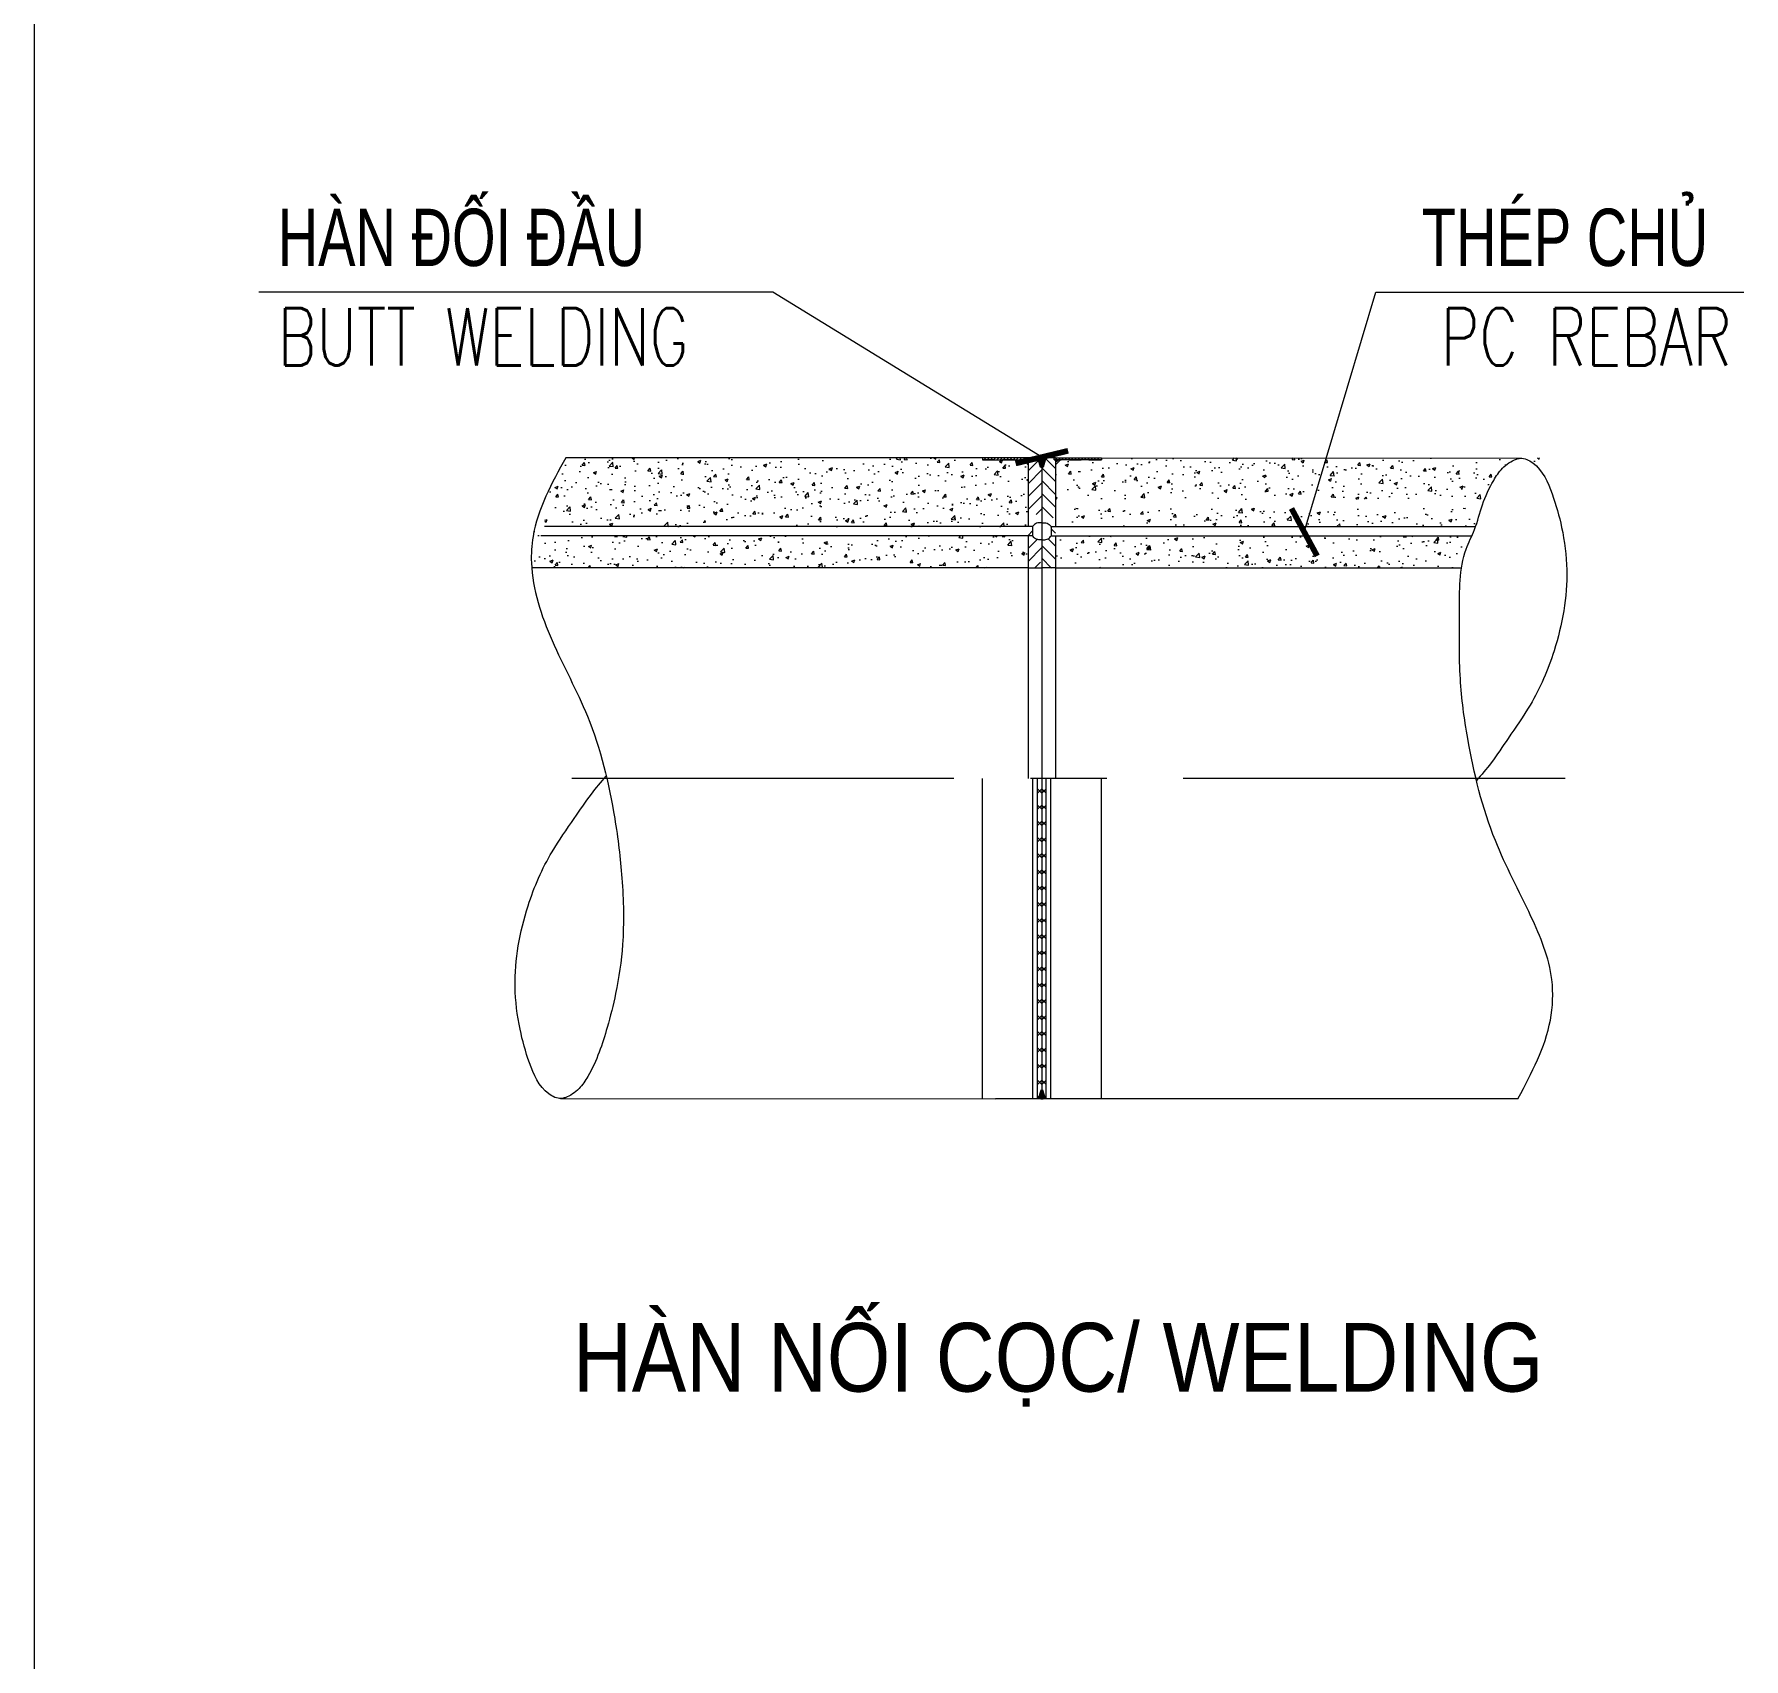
# Model space of a CAD drawing. Header units: millimetres. Extents: x -2123450 to -961021, y -260876 to 649159.
# Drawn here: x -1637036 to -1625847, y 21407 to 32043 of the extents above; entities that cross this region are included whole.
import ezdxf
from ezdxf.enums import TextEntityAlignment as Align

# ---------------------------------------------------------------- set-up
doc = ezdxf.new("R2010")
doc.units = ezdxf.units.MM
doc.header["$LTSCALE"] = 1000
doc.header["$MEASUREMENT"] = 0
doc.linetypes.add('CENTER2', pattern=[1.125, 0.75, -0.125, 0.125, -0.125])
doc.linetypes.add('CENTERX2', pattern=[4, 2.5, -0.5, 0.5, -0.5])
doc.layers.get('0').update_dxf_attribs({"linetype": 'CONTINUOUS'})
for name, color, linetype, lineweight in [('1.NET BAO-F', 3, 'CONTINUOUS', 20), ('4.DIM-F', 1, 'CONTINUOUS', 15), ('9.NET MANH-F', 9, 'CONTINUOUS', 15), ('NDC_S_AXIS', 5, 'CENTER2', 15), ('NDC_S_BREAK-LINE', 1, 'CONTINUOUS', 15), ('NDC_S_CONTINUOUS', 3, 'CONTINUOUS', 20), ('NDC_S_ENG TEXT', 2, 'CONTINUOUS', 9), ('NDC_S_HATCH MATERIAL', 8, 'CONTINUOUS', 13), ('NDC_S_VN TEXT', 7, 'CONTINUOUS', 9)]:
    doc.layers.add(name, color=color, linetype=linetype, lineweight=lineweight)
doc.styles.add('Arial', font='arial.ttf')
doc.styles.add('NDC_ARIAL', font='arial.ttf', dxfattribs={"width": 0.8})
doc.styles.add('NDC_ROMANS', font='romans.shx', dxfattribs={"width": 0.8, "bigfont": 'vns.shx'})
doc.styles.add('Vnsimli', font='vnsimli.shx', dxfattribs={"width": 0.65})
doc.dimstyles.new('D1-1(SC25)', dxfattribs={"dimscale": 25, "dimtxt": 2, "dimasz": 1.5, "dimexe": 1.5, "dimexo": 0, "dimgap": 0.5, "dimtad": 1, "dimdec": 0, "dimzin": 0, "dimdsep": 46, "dimtxsty": 'Vnsimli', "dimblk": 'ARCHTICK', "dimcen": 1, "dimdle": 1.5, "dimclrd": 256, "dimclre": 256, "dimclrt": 2, "dimadec": 0, "dimazin": 0, "dimtfac": 1, "dimtdec": 0, "dimtix": 1, "dimtmove": 2, "dimatfit": 2, "dimldrblk": 'ARCHTICK', "dimfxl": 1, "dimtolj": 1, "dimtzin": 0, "dimlwd": -1, "dimlwe": -1, "dimarcsym": 0})
pattern_1 = [(50, (-1897923.27, -52533.5), (214.93242, -18.80415), [22.47432, -247.21747]), (355, (-1897923.27, -52533.5), (-41.57788, 225.40004), [17.97945, -197.77397]), (100.4514, (-1897905.35, -52535.07), (173.3547, 206.59575), [19.10023, -210.10252]), (46.1842, (-1897923.27, -52473.57), (319.80682, -49.59902), [33.71147, -370.8262]), (96.6356, (-1897896.6, -52477.7), (280.07872, 291.90176), [28.65034, -315.15372]), (351.1842, (-1897923.27, -52473.57), (280.0785, 291.90198), [26.96918, -296.66096]), (21, (-1897893.3, -52488.56), (178.8677, -120.64778), [22.47432, -247.21747]), (326, (-1897893.3, -52488.56), (72.91127, 217.29667), [17.97945, -197.77397]), (71.4514, (-1897878.4, -52498.61), (251.77904, 96.6487), [19.10023, -210.10252]), (37.5, (-1897923.266, -52533.505), (3.643792, 99.754151), [0, -195.37671, 0, -200.77055, 0, -198.523116]), (7.5, (-1897923.27, -52533.5), (78.83077, 118.18844), [0, -114.46918, 0, -190.88185, 0, -75.663527]), (327.5, (-1897990.09, -52533.505), (159.963915, -6.758737), [0, -74.914384, 0, -233.732877, 0, -310.14555]), (317.5, (-1898020.05, -52533.5), (174.75613, 29.99721), [0, -97.3887, 0, -155.2226, 0, -220.24829])]
pattern_2 = [(45, (-3222307.765, 621187.42), (-10.59449372, 10.59449372), [])]

# ---------------------------------------------------------------- blocks, each defined once
blk = doc.blocks.new('_ArchTick')
at = {"color": 0, "linetype": 'ByBlock', "lineweight": 0, "const_width": 0.15}
blk.add_lwpolyline([(-0.5, -0.5), (0.5, 0.5)], dxfattribs=at)

msp = doc.modelspace()

# ---------------------------------------------------------------- hatches: boundary and pattern name
at = {"layer": '9.NET MANH-F', "ltscale": 2}
h = msp.add_hatch(dxfattribs=at)
h.set_pattern_fill('ANSI31', color=256, scale=599.315068, angle=90, style=0)
h.set_pattern_definition([(135, (-2068441.794, 153173.53), (-52.972469, -52.972469), [])])
h.paths.add_polyline_path([(-1630468.57, 25073.62), (-1630440.88, 25073.62), (-1630440.88, 27171.22), (-1630468.57, 27171.22)])
h = msp.add_hatch(dxfattribs=at)
h.set_pattern_fill('ANSI31', color=256, scale=599.315068, angle=90, style=0)
h.set_pattern_definition([(45, (-1192467.655, 153173.53), (52.972469, -52.972469), [])])
h.paths.add_polyline_path([(-1630468.57, 25073.62), (-1630440.88, 25073.62), (-1630440.88, 27171.22), (-1630468.57, 27171.22)])
h = msp.add_hatch(dxfattribs=at)
h.set_pattern_fill('ANSI31', color=256, scale=599.315068, angle=90, style=0)
h.set_pattern_definition([(45, (-1192439.96, 153173.53), (52.972469, -52.972469), [])])
h.paths.add_polyline_path([(-1630440.88, 25073.62), (-1630413.18, 25073.62), (-1630413.18, 27171.22), (-1630440.88, 27171.22)])
h = msp.add_hatch(dxfattribs=at)
h.set_pattern_fill('ANSI31', color=256, scale=599.315068, angle=90, style=0)
h.set_pattern_definition([(135, (-2068414.1, 153173.53), (-52.972469, -52.972469), [])])
h.paths.add_polyline_path([(-1630440.88, 25073.62), (-1630413.18, 25073.62), (-1630413.18, 27171.22), (-1630440.88, 27171.22)])
at = {"layer": 'NDC_S_HATCH MATERIAL'}
h = msp.add_hatch(dxfattribs=at)
h.set_pattern_fill('AR-CONC', color=256, scale=29.965753, style=0)
h.set_pattern_definition(pattern_1)
h.paths.add_polyline_path([(-1633687.41, 29017.52), (-1633695.55, 28819.13), (-1630530.77, 28819.13), (-1630530.77, 29223.36), (-1630563.53, 29256.15), (-1630566.64, 29256.15), (-1630567.28, 29255.7), (-1630567.94, 29255.25), (-1630568.61, 29254.82), (-1630569.29, 29254.41), (-1630569.98, 29254), (-1630570.68, 29253.61), (-1630571.39, 29253.23), (-1630572.11, 29252.87), (-1630572.84, 29252.52), (-1630573.58, 29252.18), (-1630574.32, 29251.85), (-1630575.08, 29251.54), (-1630575.84, 29251.25), (-1630576.61, 29250.97), (-1630577.38, 29250.7), (-1630578.16, 29250.45), (-1630578.95, 29250.21), (-1630579.74, 29249.99), (-1630580.54, 29249.78), (-1630581.35, 29249.59), (-1630582.15, 29249.41), (-1630582.97, 29249.25), (-1630583.78, 29249.1), (-1630584.6, 29248.97), (-1630585.43, 29248.85), (-1630586.25, 29248.75), (-1630587.08, 29248.66), (-1630587.91, 29248.59), (-1630588.74, 29248.54), (-1630589.58, 29248.5), (-1630590.41, 29248.48), (-1630591.24, 29248.47), (-1630592.08, 29248.48), (-1630592.91, 29248.5), (-1630593.74, 29248.54), (-1630594.58, 29248.59), (-1630595.41, 29248.66), (-1630596.23, 29248.75), (-1630597.06, 29248.85), (-1630597.88, 29248.97), (-1630598.7, 29249.1), (-1630599.52, 29249.25), (-1630600.33, 29249.41), (-1630601.14, 29249.59), (-1630601.95, 29249.78), (-1630602.74, 29249.99), (-1630603.54, 29250.21), (-1630604.33, 29250.45), (-1630605.11, 29250.7), (-1630605.88, 29250.97), (-1630606.65, 29251.25), (-1630607.41, 29251.54), (-1630608.16, 29251.85), (-1630608.91, 29252.18), (-1630609.65, 29252.52), (-1630610.38, 29252.87), (-1630611.09, 29253.23), (-1630611.8, 29253.61), (-1630612.51, 29254), (-1630613.2, 29254.41), (-1630613.88, 29254.82), (-1630614.55, 29255.25), (-1630615.2, 29255.7), (-1630615.85, 29256.15), (-1630698.75, 29256.15), (-1630699.39, 29255.7), (-1630700.05, 29255.25), (-1630700.72, 29254.82), (-1630701.4, 29254.41), (-1630702.09, 29254), (-1630702.79, 29253.61), (-1630703.5, 29253.23), (-1630704.22, 29252.87), (-1630704.95, 29252.52), (-1630705.69, 29252.18), (-1630706.43, 29251.85), (-1630707.19, 29251.54), (-1630707.95, 29251.25), (-1630708.72, 29250.97), (-1630709.49, 29250.7), (-1630710.27, 29250.45), (-1630711.06, 29250.21), (-1630711.85, 29249.99), (-1630712.65, 29249.78), (-1630713.46, 29249.59), (-1630714.27, 29249.41), (-1630715.08, 29249.25), (-1630715.89, 29249.1), (-1630716.71, 29248.97), (-1630717.54, 29248.85), (-1630718.36, 29248.75), (-1630719.19, 29248.66), (-1630720.02, 29248.59), (-1630720.85, 29248.54), (-1630721.69, 29248.5), (-1630722.52, 29248.48), (-1630723.36, 29248.47), (-1630724.19, 29248.48), (-1630725.02, 29248.5), (-1630725.86, 29248.54), (-1630726.69, 29248.59), (-1630727.52, 29248.66), (-1630728.35, 29248.75), (-1630729.17, 29248.85), (-1630730, 29248.97), (-1630730.82, 29249.1), (-1630731.63, 29249.25), (-1630732.44, 29249.41), (-1630733.25, 29249.59), (-1630734.06, 29249.78), (-1630734.86, 29249.99), (-1630735.65, 29250.21), (-1630736.44, 29250.45), (-1630737.22, 29250.7), (-1630737.99, 29250.97), (-1630738.76, 29251.25), (-1630739.52, 29251.54), (-1630740.28, 29251.85), (-1630741.02, 29252.18), (-1630741.76, 29252.52), (-1630742.49, 29252.87), (-1630743.21, 29253.23), (-1630743.92, 29253.61), (-1630744.62, 29254), (-1630745.31, 29254.41), (-1630745.99, 29254.82), (-1630746.66, 29255.25), (-1630747.32, 29255.7), (-1630747.96, 29256.15), (-1630830.43, 29256.15), (-1630830.43, 29268.82), (-1633556.86, 29268.82), (-1633565.96, 29252.44), (-1633575.89, 29234.53), (-1633585.79, 29216.6), (-1633595.63, 29198.67), (-1633605.41, 29180.71), (-1633615.09, 29162.73), (-1633624.68, 29144.73), (-1633634.14, 29126.69), (-1633643.46, 29108.61), (-1633652.63, 29090.5), (-1633661.63, 29072.34), (-1633670.44, 29054.12), (-1633679.04, 29035.85), (-1633757.73, 28819.24)])
h = msp.add_hatch(dxfattribs=at)
h.set_pattern_fill('ANSI31', color=256, scale=119.863014, style=0)
h.set_pattern_definition(pattern_2)
h.paths.add_polyline_path([(-1630521.05, 29268.82), (-1630830.43, 29268.82), (-1630830.43, 29256.15), (-1630521.05, 29256.15)])
h = msp.add_hatch(dxfattribs=at)
h.set_pattern_fill('ANSI31', color=256, scale=479.452055, angle=90, style=0)
h.set_pattern_definition([(225, (-1897923.266, 12839.826), (-42.377975, 42.377975), [])])
h.paths.add_polyline_path([(-1630530.77, 29267.4), (-1630440.88, 29267.4), (-1630440.88, 28903.45), (-1630452.8, 28903.45), (-1630453.7, 28903.51), (-1630454.61, 28903.54), (-1630455.53, 28903.56), (-1630456.46, 28903.56), (-1630457.38, 28903.54), (-1630458.32, 28903.51), (-1630459.25, 28903.46), (-1630460.19, 28903.4), (-1630461.13, 28903.31), (-1630462.08, 28903.21), (-1630463.02, 28903.1), (-1630463.97, 28902.96), (-1630464.92, 28902.81), (-1630465.86, 28902.64), (-1630466.81, 28902.46), (-1630467.75, 28902.26), (-1630468.69, 28902.05), (-1630469.63, 28901.81), (-1630470.57, 28901.57), (-1630471.5, 28901.3), (-1630472.43, 28901.02), (-1630473.35, 28900.73), (-1630474.27, 28900.42), (-1630475.18, 28900.09), (-1630476.09, 28899.75), (-1630476.98, 28899.4), (-1630477.88, 28899.03), (-1630478.76, 28898.65), (-1630479.63, 28898.25), (-1630480.5, 28897.84), (-1630481.35, 28897.41), (-1630482.2, 28896.97), (-1630483.03, 28896.52), (-1630483.86, 28896.06), (-1630484.67, 28895.58), (-1630485.47, 28895.1), (-1630486.25, 28894.6), (-1630487.03, 28894.08), (-1630487.79, 28893.56), (-1630488.53, 28893.03), (-1630489.27, 28892.48), (-1630489.98, 28891.93), (-1630490.68, 28891.36), (-1630491.37, 28890.79), (-1630492.04, 28890.2), (-1630492.69, 28889.61), (-1630493.33, 28889.01), (-1630493.94, 28888.4), (-1630494.54, 28887.78), (-1630495.13, 28887.16), (-1630495.69, 28886.53), (-1630496.23, 28885.89), (-1630496.76, 28885.24), (-1630497.27, 28884.59), (-1630497.75, 28883.93), (-1630498.22, 28883.27), (-1630498.66, 28882.61), (-1630499.09, 28881.94), (-1630499.49, 28881.26), (-1630499.88, 28880.58), (-1630500.24, 28879.9), (-1630500.58, 28879.22), (-1630500.9, 28878.53), (-1630501.2, 28877.84), (-1630530.77, 28877.84)])
h.paths.add_polyline_path([(-1630501.2, 28759.2), (-1630501.2, 28817.91), (-1630530.77, 28817.91), (-1630530.77, 28560.89), (-1630521.05, 28560.89), (-1630521.05, 28548.22), (-1630467.83, 28548.22), (-1630440.88, 28608.75), (-1630440.88, 28733.59), (-1630452.8, 28733.59), (-1630453.56, 28733.54), (-1630454.33, 28733.51), (-1630455.1, 28733.49), (-1630455.87, 28733.48), (-1630456.65, 28733.48), (-1630457.43, 28733.5), (-1630458.22, 28733.53), (-1630459.01, 28733.57), (-1630459.8, 28733.62), (-1630460.59, 28733.68), (-1630461.38, 28733.75), (-1630462.18, 28733.84), (-1630462.97, 28733.94), (-1630463.77, 28734.05), (-1630464.57, 28734.17), (-1630465.36, 28734.31), (-1630466.16, 28734.45), (-1630466.96, 28734.61), (-1630467.75, 28734.78), (-1630468.54, 28734.96), (-1630469.33, 28735.15), (-1630470.12, 28735.36), (-1630470.91, 28735.57), (-1630471.7, 28735.8), (-1630472.48, 28736.03), (-1630473.25, 28736.28), (-1630474.03, 28736.54), (-1630474.8, 28736.81), (-1630475.56, 28737.09), (-1630476.32, 28737.38), (-1630477.08, 28737.68), (-1630477.83, 28737.99), (-1630478.57, 28738.31), (-1630479.31, 28738.65), (-1630480.04, 28738.99), (-1630480.77, 28739.34), (-1630481.49, 28739.7), (-1630482.2, 28740.07), (-1630482.9, 28740.45), (-1630483.6, 28740.83), (-1630484.29, 28741.23), (-1630484.96, 28741.64), (-1630485.63, 28742.05), (-1630486.3, 28742.47), (-1630486.95, 28742.9), (-1630487.59, 28743.34), (-1630488.22, 28743.79), (-1630488.84, 28744.24), (-1630489.46, 28744.71), (-1630490.06, 28745.17), (-1630490.65, 28745.65), (-1630491.23, 28746.13), (-1630491.79, 28746.62), (-1630492.35, 28747.12), (-1630492.89, 28747.62), (-1630493.42, 28748.13), (-1630493.94, 28748.64), (-1630494.45, 28749.16), (-1630494.94, 28749.69), (-1630495.42, 28750.22), (-1630495.89, 28750.75), (-1630496.35, 28751.29), (-1630496.79, 28751.83), (-1630497.21, 28752.38), (-1630497.63, 28752.93), (-1630498.02, 28753.49), (-1630498.41, 28754.05), (-1630498.78, 28754.61), (-1630499.13, 28755.18), (-1630499.47, 28755.75), (-1630499.8, 28756.32), (-1630500.11, 28756.89), (-1630500.4, 28757.46), (-1630500.68, 28758.04), (-1630500.95, 28758.62)])
h = msp.add_hatch(color=256, dxfattribs=at)
edge = h.paths.add_edge_path()
edge.add_arc((-1630440.88, 29206.34), 68.05, 66.664535, 90)
edge.add_line((-1630440.88, 29274.39), (-1630440.88, 29208.29))
edge.add_line((-1630440.88, 29208.29), (-1630431.9, 29208.29))
edge.add_line((-1630431.9, 29208.29), (-1630413.92, 29268.82))
edge = h.paths.add_edge_path()
edge.add_arc((-1630440.88, 29206.34), 68.05, 90, 113.335465)
edge.add_line((-1630467.83, 29268.82), (-1630449.85, 29208.29))
edge.add_line((-1630449.85, 29208.29), (-1630440.88, 29208.29))
edge.add_line((-1630440.88, 29208.29), (-1630440.88, 29274.39))
h = msp.add_hatch(dxfattribs=at)
h.set_pattern_fill('ANSI31', color=256, scale=479.452055, style=0)
h.set_pattern_definition([(315, (-1897923.266, 12839.826), (-42.377975, -42.377975), [])])
h.paths.add_polyline_path([(-1630440.88, 29267.4), (-1630350.98, 29267.4), (-1630350.98, 28877.84), (-1630380.56, 28877.84), (-1630380.85, 28878.53), (-1630381.17, 28879.22), (-1630381.51, 28879.9), (-1630381.88, 28880.58), (-1630382.26, 28881.26), (-1630382.66, 28881.94), (-1630383.09, 28882.61), (-1630383.53, 28883.27), (-1630384, 28883.93), (-1630384.49, 28884.59), (-1630384.99, 28885.24), (-1630385.52, 28885.89), (-1630386.06, 28886.53), (-1630386.63, 28887.16), (-1630387.21, 28887.78), (-1630387.81, 28888.4), (-1630388.43, 28889.01), (-1630389.06, 28889.61), (-1630389.72, 28890.2), (-1630390.39, 28890.79), (-1630391.07, 28891.36), (-1630391.77, 28891.93), (-1630392.49, 28892.48), (-1630393.22, 28893.03), (-1630393.97, 28893.56), (-1630394.73, 28894.08), (-1630395.5, 28894.6), (-1630396.29, 28895.1), (-1630397.09, 28895.58), (-1630397.9, 28896.06), (-1630398.72, 28896.52), (-1630399.55, 28896.97), (-1630400.4, 28897.41), (-1630401.26, 28897.84), (-1630402.12, 28898.25), (-1630402.99, 28898.65), (-1630403.88, 28899.03), (-1630404.77, 28899.4), (-1630405.67, 28899.75), (-1630406.57, 28900.09), (-1630407.48, 28900.42), (-1630408.4, 28900.73), (-1630409.33, 28901.02), (-1630410.25, 28901.3), (-1630411.19, 28901.57), (-1630412.12, 28901.81), (-1630413.06, 28902.05), (-1630414, 28902.26), (-1630414.95, 28902.46), (-1630415.89, 28902.64), (-1630416.84, 28902.81), (-1630417.78, 28902.96), (-1630418.73, 28903.1), (-1630419.68, 28903.21), (-1630420.62, 28903.31), (-1630421.56, 28903.4), (-1630422.5, 28903.46), (-1630423.44, 28903.51), (-1630424.37, 28903.54), (-1630425.3, 28903.56), (-1630426.22, 28903.56), (-1630427.14, 28903.54), (-1630428.05, 28903.51), (-1630428.96, 28903.45), (-1630440.88, 28903.45)])
h.paths.add_polyline_path([(-1630387.81, 28807.35), (-1630387.5, 28807.66), (-1630387.21, 28807.97)])
h.paths.add_polyline_path([(-1630413.53, 28793.59), (-1630413.06, 28793.71), (-1630414, 28793.49)])
h.paths.add_polyline_path([(-1630415.42, 28793.19), (-1630414.95, 28793.29), (-1630415.89, 28793.11)])
h.paths.add_polyline_path([(-1630411.65, 28794.06), (-1630411.19, 28794.19), (-1630412.12, 28793.94)])
h.paths.add_polyline_path([(-1630417.31, 28792.86), (-1630416.84, 28792.94), (-1630417.78, 28792.79)])
h.paths.add_polyline_path([(-1630409.79, 28794.58), (-1630409.33, 28794.73), (-1630410.25, 28794.45)])
h.paths.add_polyline_path([(-1630419.2, 28792.59), (-1630418.73, 28792.66), (-1630419.68, 28792.54)])
h.paths.add_polyline_path([(-1630407.94, 28795.17), (-1630407.48, 28795.34), (-1630408.4, 28795.03)])
h.paths.add_polyline_path([(-1630421.09, 28792.39), (-1630420.62, 28792.44), (-1630421.56, 28792.36)])
h.paths.add_polyline_path([(-1630406.12, 28795.82), (-1630405.67, 28796), (-1630406.57, 28795.66)])
h.paths.add_polyline_path([(-1630422.97, 28792.26), (-1630422.5, 28792.29), (-1630423.44, 28792.24)])
h.paths.add_polyline_path([(-1630404.32, 28796.53), (-1630403.88, 28796.72), (-1630404.77, 28796.35)])
h.paths.add_polyline_path([(-1630424.84, 28792.19), (-1630424.37, 28792.21), (-1630425.3, 28792.19)])
h.paths.add_polyline_path([(-1630402.55, 28797.3), (-1630402.12, 28797.5), (-1630402.99, 28797.11)])
h.paths.add_polyline_path([(-1630426.68, 28792.19), (-1630426.22, 28792.19), (-1630427.14, 28792.21)])
h.paths.add_polyline_path([(-1630400.82, 28798.12), (-1630400.4, 28798.34), (-1630401.26, 28797.92)])
h.paths.add_polyline_path([(-1630380.56, 28817.91), (-1630380.56, 28759.2), (-1630381.01, 28758.18), (-1630381.51, 28757.16), (-1630382.05, 28756.14), (-1630382.64, 28755.14), (-1630383.28, 28754.14), (-1630383.97, 28753.15), (-1630384.7, 28752.18), (-1630385.47, 28751.22), (-1630386.28, 28750.27), (-1630387.14, 28749.33), (-1630388.04, 28748.41), (-1630388.97, 28747.51), (-1630389.95, 28746.63), (-1630390.96, 28745.77), (-1630392, 28744.93), (-1630393.08, 28744.12), (-1630394.19, 28743.32), (-1630395.34, 28742.55), (-1630396.51, 28741.81), (-1630397.71, 28741.09), (-1630398.93, 28740.4), (-1630400.18, 28739.74), (-1630401.46, 28739.11), (-1630402.75, 28738.51), (-1630404.06, 28737.93), (-1630405.39, 28737.4), (-1630406.74, 28736.89), (-1630408.1, 28736.41), (-1630409.48, 28735.97), (-1630410.86, 28735.57), (-1630412.25, 28735.2), (-1630413.65, 28734.86), (-1630415.06, 28734.56), (-1630416.46, 28734.3), (-1630417.87, 28734.07), (-1630419.28, 28733.88), (-1630420.69, 28733.72), (-1630422.09, 28733.61), (-1630423.48, 28733.53), (-1630424.87, 28733.49), (-1630426.24, 28733.48), (-1630427.61, 28733.52), (-1630428.96, 28733.59), (-1630440.88, 28733.59), (-1630440.88, 28608.75), (-1630413.92, 28548.22), (-1630360.7, 28548.22), (-1630360.7, 28560.89), (-1630350.98, 28560.89), (-1630350.98, 28817.91)])
h.paths.add_polyline_path([(-1630399.13, 28799), (-1630398.72, 28799.23), (-1630399.55, 28798.78)])
h.paths.add_polyline_path([(-1630381.17, 28816.54), (-1630381, 28816.88), (-1630380.85, 28817.22)])
h.paths.add_polyline_path([(-1630397.48, 28799.92), (-1630397.09, 28800.17), (-1630397.9, 28799.69)])
h.paths.add_polyline_path([(-1630381.88, 28815.17), (-1630381.68, 28815.51), (-1630381.51, 28815.85)])
h.paths.add_polyline_path([(-1630395.89, 28800.9), (-1630395.5, 28801.16), (-1630396.29, 28800.66)])
h.paths.add_polyline_path([(-1630382.66, 28813.82), (-1630382.45, 28814.15), (-1630382.26, 28814.49)])
h.paths.add_polyline_path([(-1630394.34, 28801.93), (-1630393.97, 28802.19), (-1630394.73, 28801.67)])
h.paths.add_polyline_path([(-1630383.53, 28812.48), (-1630383.3, 28812.81), (-1630383.09, 28813.15)])
h.paths.add_polyline_path([(-1630392.85, 28802.99), (-1630392.49, 28803.27), (-1630393.22, 28802.73)])
h.paths.add_polyline_path([(-1630384.49, 28811.16), (-1630384.23, 28811.49), (-1630384, 28811.82)])
h.paths.add_polyline_path([(-1630391.41, 28804.1), (-1630391.07, 28804.39), (-1630391.77, 28803.83)])
h.paths.add_polyline_path([(-1630385.52, 28809.87), (-1630385.25, 28810.19), (-1630384.99, 28810.51)])
h.paths.add_polyline_path([(-1630390.04, 28805.25), (-1630389.72, 28805.55), (-1630390.39, 28804.97)])
h.paths.add_polyline_path([(-1630386.63, 28808.6), (-1630386.34, 28808.91), (-1630386.06, 28809.23)])
h.paths.add_polyline_path([(-1630389.06, 28806.14), (-1630388.74, 28806.44), (-1630388.43, 28806.74)])
h = msp.add_hatch(dxfattribs=at)
h.set_pattern_fill('ANSI31', color=256, scale=119.863014, style=0)
h.set_pattern_definition(pattern_2)
h.paths.add_polyline_path([(-1630360.7, 29268.82), (-1630051.32, 29268.82), (-1630051.32, 29256.15), (-1630360.7, 29256.15)])
h = msp.add_hatch(dxfattribs=at)
h.set_pattern_fill('AR-CONC', color=256, scale=29.965753, style=0)
h.set_pattern_definition(pattern_1)
h.paths.add_polyline_path([(-1627627.14, 28429.78), (-1627627.14, 28429.78), (-1627627.34, 28429.05)])
h.paths.add_polyline_path([(-1627218.42, 29225.19), (-1627219.12, 29224.74), (-1627217.71, 29225.63)])
h.paths.add_polyline_path([(-1627286.32, 29172.01), (-1627286.92, 29171.43), (-1627285.72, 29172.58)])
h.paths.add_polyline_path([(-1627380.85, 29053.52), (-1627381.3, 29052.82), (-1627381.74, 29052.11)])
h.paths.add_polyline_path([(-1627379.06, 29056.33), (-1627379.51, 29055.63), (-1627379.96, 29054.92)])
h.paths.add_polyline_path([(-1627283.9, 29174.29), (-1627284.51, 29173.72), (-1627283.3, 29174.86)])
h.paths.add_polyline_path([(-1627288.72, 29169.71), (-1627289.31, 29169.13), (-1627288.12, 29170.28)])
h.paths.add_polyline_path([(-1627382.63, 29050.7), (-1627383.07, 29050), (-1627383.51, 29049.29)])
h.paths.add_polyline_path([(-1627377.27, 29059.13), (-1627377.72, 29058.43), (-1627378.17, 29057.73)])
h.paths.add_polyline_path([(-1627281.47, 29176.56), (-1627282.08, 29175.99), (-1627280.86, 29177.12)])
h.paths.add_polyline_path([(-1627291.1, 29167.39), (-1627291.69, 29166.81), (-1627290.5, 29167.97)])
h.paths.add_polyline_path([(-1627384.4, 29047.88), (-1627384.83, 29047.18), (-1627385.28, 29046.46)])
h.paths.add_polyline_path([(-1627375.46, 29061.92), (-1627375.91, 29061.23), (-1627376.37, 29060.53)])
h.paths.add_polyline_path([(-1627279.03, 29178.8), (-1627279.64, 29178.24), (-1627278.41, 29179.36)])
h.paths.add_polyline_path([(-1627293.46, 29165.06), (-1627294.05, 29164.47), (-1627292.87, 29165.64)])
h.paths.add_polyline_path([(-1627386.15, 29045.05), (-1627386.59, 29044.35), (-1627387.03, 29043.63)])
h.paths.add_polyline_path([(-1627373.64, 29064.71), (-1627374.1, 29064.02), (-1627374.55, 29063.32)])
h.paths.add_polyline_path([(-1627276.57, 29181.04), (-1627277.18, 29180.48), (-1627275.95, 29181.59)])
h.paths.add_polyline_path([(-1627295.81, 29162.71), (-1627296.39, 29162.12), (-1627295.22, 29163.3)])
h.paths.add_polyline_path([(-1627387.9, 29042.21), (-1627388.34, 29041.51), (-1627388.77, 29040.8)])
h.paths.add_polyline_path([(-1627371.81, 29067.5), (-1627372.27, 29066.81), (-1627372.73, 29066.11)])
h.paths.add_polyline_path([(-1627274.09, 29183.25), (-1627274.71, 29182.7), (-1627273.47, 29183.8)])
h.paths.add_polyline_path([(-1627298.14, 29160.35), (-1627298.72, 29159.75), (-1627297.56, 29160.94)])
h.paths.add_polyline_path([(-1627389.64, 29039.37), (-1627390.07, 29038.67), (-1627390.51, 29037.95)])
h.paths.add_polyline_path([(-1627369.98, 29070.27), (-1627370.44, 29069.58), (-1627370.9, 29068.88)])
h.paths.add_polyline_path([(-1627271.6, 29185.45), (-1627272.22, 29184.9), (-1627270.97, 29185.99)])
h.paths.add_polyline_path([(-1627300.46, 29157.97), (-1627301.03, 29157.37), (-1627299.88, 29158.56)])
h.paths.add_polyline_path([(-1627391.37, 29036.53), (-1627391.8, 29035.82), (-1627392.23, 29035.1)])
h.paths.add_polyline_path([(-1627368.13, 29073.04), (-1627368.59, 29072.35), (-1627369.05, 29071.65)])
h.paths.add_polyline_path([(-1627269.09, 29187.62), (-1627269.71, 29187.08), (-1627268.45, 29188.16)])
h.paths.add_polyline_path([(-1627302.76, 29155.58), (-1627303.33, 29154.97), (-1627302.18, 29156.17)])
h.paths.add_polyline_path([(-1627393.09, 29033.68), (-1627393.52, 29032.97), (-1627393.95, 29032.25)])
h.paths.add_polyline_path([(-1627366.27, 29075.79), (-1627366.73, 29075.11), (-1627367.2, 29074.42)])
h.paths.add_polyline_path([(-1627266.56, 29189.78), (-1627267.19, 29189.24), (-1627265.93, 29190.32)])
h.paths.add_polyline_path([(-1627305.04, 29153.17), (-1627305.61, 29152.56), (-1627304.47, 29153.77)])
h.paths.add_polyline_path([(-1627394.81, 29030.82), (-1627395.23, 29030.11), (-1627395.66, 29029.39)])
h.paths.add_polyline_path([(-1627364.39, 29078.54), (-1627364.86, 29077.86), (-1627365.33, 29077.17)])
h.paths.add_polyline_path([(-1627264.02, 29191.92), (-1627264.65, 29191.39), (-1627263.38, 29192.45)])
h.paths.add_polyline_path([(-1627307.31, 29150.75), (-1627307.87, 29150.14), (-1627306.74, 29151.35)])
h.paths.add_polyline_path([(-1627396.51, 29027.96), (-1627396.93, 29027.25), (-1627397.36, 29026.53)])
h.paths.add_polyline_path([(-1627362.51, 29081.29), (-1627362.98, 29080.61), (-1627363.45, 29079.92)])
h.paths.add_polyline_path([(-1627261.46, 29194.04), (-1627262.1, 29193.51), (-1627260.82, 29194.57)])
h.paths.add_polyline_path([(-1627309.56, 29148.31), (-1627310.12, 29147.7), (-1627309, 29148.92)])
h.paths.add_polyline_path([(-1627398.21, 29025.1), (-1627398.63, 29024.39), (-1627399.05, 29023.66)])
h.paths.add_polyline_path([(-1627360.62, 29084.02), (-1627361.09, 29083.34), (-1627361.56, 29082.65)])
h.paths.add_polyline_path([(-1627258.89, 29196.15), (-1627259.53, 29195.62), (-1627258.24, 29196.67)])
h.paths.add_polyline_path([(-1627311.79, 29145.86), (-1627312.35, 29145.24), (-1627311.24, 29146.47)])
h.paths.add_polyline_path([(-1627399.9, 29022.23), (-1627400.31, 29021.52), (-1627400.74, 29020.79)])
h.paths.add_polyline_path([(-1627358.71, 29086.74), (-1627359.19, 29086.07), (-1627359.66, 29085.38)])
h.paths.add_polyline_path([(-1627256.3, 29198.23), (-1627256.95, 29197.71), (-1627255.65, 29198.74)])
h.paths.add_polyline_path([(-1627314.01, 29143.39), (-1627314.56, 29142.77), (-1627313.46, 29144.01)])
h.paths.add_polyline_path([(-1627401.58, 29019.35), (-1627401.99, 29018.64), (-1627402.41, 29017.92)])
h.paths.add_polyline_path([(-1627356.79, 29089.46), (-1627357.27, 29088.78), (-1627357.75, 29088.1)])
h.paths.add_polyline_path([(-1627253.69, 29200.29), (-1627254.35, 29199.77), (-1627253.04, 29200.8)])
h.paths.add_polyline_path([(-1627316.21, 29140.91), (-1627316.76, 29140.29), (-1627315.67, 29141.53)])
h.paths.add_polyline_path([(-1627403.25, 29016.48), (-1627403.66, 29015.76), (-1627404.08, 29015.04)])
h.paths.add_polyline_path([(-1627354.86, 29092.16), (-1627355.34, 29091.49), (-1627355.83, 29090.81)])
h.paths.add_polyline_path([(-1627251.07, 29202.33), (-1627251.73, 29201.82), (-1627250.42, 29202.84)])
h.paths.add_polyline_path([(-1627318.4, 29138.42), (-1627318.95, 29137.79), (-1627317.86, 29139.04)])
h.paths.add_polyline_path([(-1627404.91, 29013.6), (-1627405.33, 29012.88), (-1627405.74, 29012.15)])
h.paths.add_polyline_path([(-1627352.92, 29094.86), (-1627353.4, 29094.19), (-1627353.89, 29093.51)])
h.paths.add_polyline_path([(-1627248.44, 29204.36), (-1627249.1, 29203.85), (-1627247.78, 29204.86)])
h.paths.add_polyline_path([(-1627320.58, 29135.92), (-1627321.12, 29135.28), (-1627320.03, 29136.54)])
h.paths.add_polyline_path([(-1627406.57, 29010.71), (-1627406.98, 29009.99), (-1627407.39, 29009.27)])
h.paths.add_polyline_path([(-1627350.96, 29097.55), (-1627351.45, 29096.88), (-1627351.94, 29096.21)])
h.paths.add_polyline_path([(-1627245.79, 29206.36), (-1627246.45, 29205.86), (-1627245.12, 29206.85)])
h.paths.add_polyline_path([(-1627322.73, 29133.4), (-1627323.27, 29132.76), (-1627322.2, 29134.02)])
h.paths.add_polyline_path([(-1627408.22, 29007.82), (-1627408.63, 29007.1), (-1627409.04, 29006.38)])
h.paths.add_polyline_path([(-1627349, 29100.22), (-1627349.49, 29099.56), (-1627349.98, 29098.89)])
h.paths.add_polyline_path([(-1627243.12, 29208.34), (-1627243.79, 29207.84), (-1627242.45, 29208.83)])
h.paths.add_polyline_path([(-1627324.88, 29130.87), (-1627325.41, 29130.23), (-1627324.34, 29131.5)])
h.paths.add_polyline_path([(-1627409.86, 29004.93), (-1627410.27, 29004.21), (-1627410.68, 29003.48)])
h.paths.add_polyline_path([(-1627347.02, 29102.89), (-1627347.51, 29102.23), (-1627348.01, 29101.56)])
h.paths.add_polyline_path([(-1627240.44, 29210.3), (-1627241.11, 29209.81), (-1627239.76, 29210.78)])
h.paths.add_polyline_path([(-1627327, 29128.32), (-1627327.53, 29127.68), (-1627326.47, 29128.96)])
h.paths.add_polyline_path([(-1627411.49, 29002.03), (-1627411.9, 29001.31), (-1627412.31, 29000.58)])
h.paths.add_polyline_path([(-1627345.02, 29105.55), (-1627345.52, 29104.89), (-1627346.02, 29104.22)])
h.paths.add_polyline_path([(-1627543.66, 28999.13), (-1627538.62, 29011.73), (-1627532.39, 29026.5), (-1627525.88, 29041.16), (-1627519.11, 29055.71), (-1627512.06, 29070.13), (-1627504.75, 29084.42), (-1627497.15, 29098.58), (-1627489.29, 29112.61), (-1627481.16, 29126.5), (-1627472.73, 29140.21), (-1627463.94, 29153.68), (-1627454.72, 29166.83), (-1627445.02, 29179.59), (-1627434.75, 29191.88), (-1627423.87, 29203.64), (-1627412.33, 29214.77), (-1627400.13, 29225.21), (-1627387.3, 29234.86), (-1627373.86, 29243.63), (-1627359.81, 29251.39), (-1627345.16, 29257.98), (-1627329.91, 29263.23), (-1627314.21, 29266.56), (-1627298.41, 29266.92), (-1627282.73, 29264.28), (-1627267.33, 29259.11), (-1627252.38, 29251.91), (-1627238.04, 29243.16), (-1627224.47, 29233.34), (-1627216.28, 29226.52), (-1627216.3, 29226.51), (-1627214.89, 29227.38), (-1627213.47, 29228.25), (-1627212.05, 29229.1), (-1627210.62, 29229.96), (-1627209.19, 29230.8), (-1627207.76, 29231.64), (-1627206.32, 29232.48), (-1627204.88, 29233.31), (-1627203.44, 29234.13), (-1627201.99, 29234.94), (-1627200.54, 29235.75), (-1627199.08, 29236.55), (-1627197.62, 29237.34), (-1627196.16, 29238.13), (-1627194.69, 29238.91), (-1627193.22, 29239.68), (-1627191.74, 29240.44), (-1627190.26, 29241.2), (-1627188.78, 29241.95), (-1627187.3, 29242.7), (-1627185.81, 29243.43), (-1627184.31, 29244.16), (-1627182.81, 29244.88), (-1627181.31, 29245.6), (-1627179.81, 29246.3), (-1627178.3, 29247), (-1627176.79, 29247.69), (-1627175.27, 29248.37), (-1627173.75, 29249.05), (-1627172.22, 29249.72), (-1627170.7, 29250.38), (-1627169.17, 29251.03), (-1627167.63, 29251.67), (-1627166.09, 29252.3), (-1627164.55, 29252.93), (-1627163, 29253.55), (-1627161.45, 29254.16), (-1627159.9, 29254.76), (-1627158.34, 29255.36), (-1627156.78, 29255.94), (-1627155.21, 29256.52), (-1627153.65, 29257.08), (-1627152.07, 29257.64), (-1627150.5, 29258.19), (-1627148.92, 29258.74), (-1627147.33, 29259.27), (-1627145.75, 29259.79), (-1627144.15, 29260.31), (-1627142.56, 29260.81), (-1627140.96, 29261.31), (-1627139.36, 29261.79), (-1627137.76, 29262.26), (-1627136.15, 29262.72), (-1627134.54, 29263.17), (-1627132.93, 29263.61), (-1627131.31, 29264.04), (-1627129.69, 29264.45), (-1627128.07, 29264.84), (-1627126.45, 29265.23), (-1627124.83, 29265.59), (-1627123.2, 29265.95), (-1627121.58, 29266.28), (-1627119.95, 29266.61), (-1627118.32, 29266.91), (-1627116.69, 29267.2), (-1627115.05, 29267.47), (-1627113.42, 29267.72), (-1627111.79, 29267.95), (-1627110.15, 29268.17), (-1627108.51, 29268.36), (-1627106.88, 29268.54), (-1627105.24, 29268.69), (-1627103.61, 29268.82), (-1630051.32, 29268.82), (-1630051.32, 29256.15), (-1630133.79, 29256.15), (-1630134.44, 29255.7), (-1630135.1, 29255.25), (-1630135.77, 29254.82), (-1630136.45, 29254.41), (-1630137.14, 29254), (-1630137.84, 29253.61), (-1630138.55, 29253.23), (-1630139.27, 29252.87), (-1630140, 29252.52), (-1630140.73, 29252.18), (-1630141.48, 29251.85), (-1630142.23, 29251.54), (-1630142.99, 29251.25), (-1630143.76, 29250.97), (-1630144.53, 29250.7), (-1630145.32, 29250.45), (-1630146.1, 29250.21), (-1630146.9, 29249.99), (-1630147.7, 29249.78), (-1630148.5, 29249.59), (-1630149.31, 29249.41), (-1630150.12, 29249.25), (-1630150.94, 29249.1), (-1630151.76, 29248.97), (-1630152.58, 29248.85), (-1630153.41, 29248.75), (-1630154.24, 29248.66), (-1630155.07, 29248.59), (-1630155.9, 29248.54), (-1630156.73, 29248.5), (-1630157.56, 29248.48), (-1630158.4, 29248.47), (-1630159.23, 29248.48), (-1630160.07, 29248.5), (-1630160.9, 29248.54), (-1630161.73, 29248.59), (-1630162.56, 29248.66), (-1630163.39, 29248.75), (-1630164.22, 29248.85), (-1630165.04, 29248.97), (-1630165.86, 29249.1), (-1630166.68, 29249.25), (-1630167.49, 29249.41), (-1630168.3, 29249.59), (-1630169.1, 29249.78), (-1630169.9, 29249.99), (-1630170.69, 29250.21), (-1630171.48, 29250.45), (-1630172.26, 29250.7), (-1630173.04, 29250.97), (-1630173.8, 29251.25), (-1630174.57, 29251.54), (-1630175.32, 29251.85), (-1630176.06, 29252.18), (-1630176.8, 29252.52), (-1630177.53, 29252.87), (-1630178.25, 29253.23), (-1630178.96, 29253.61), (-1630179.66, 29254), (-1630180.35, 29254.41), (-1630181.03, 29254.82), (-1630181.7, 29255.25), (-1630182.36, 29255.7), (-1630183.01, 29256.15), (-1630265.9, 29256.15), (-1630266.55, 29255.7), (-1630267.21, 29255.25), (-1630267.88, 29254.82), (-1630268.56, 29254.41), (-1630269.25, 29254), (-1630269.95, 29253.61), (-1630270.66, 29253.23), (-1630271.38, 29252.87), (-1630272.11, 29252.52), (-1630272.84, 29252.18), (-1630273.59, 29251.85), (-1630274.34, 29251.54), (-1630275.1, 29251.25), (-1630275.87, 29250.97), (-1630276.65, 29250.7), (-1630277.43, 29250.45), (-1630278.22, 29250.21), (-1630279.01, 29249.99), (-1630279.81, 29249.78), (-1630280.61, 29249.59), (-1630281.42, 29249.41), (-1630282.23, 29249.25), (-1630283.05, 29249.1), (-1630283.87, 29248.97), (-1630284.69, 29248.85), (-1630285.52, 29248.75), (-1630286.35, 29248.66), (-1630287.18, 29248.59), (-1630288.01, 29248.54), (-1630288.84, 29248.5), (-1630289.68, 29248.48), (-1630290.51, 29248.47), (-1630291.34, 29248.48), (-1630292.18, 29248.5), (-1630293.01, 29248.54), (-1630293.84, 29248.59), (-1630294.67, 29248.66), (-1630295.5, 29248.75), (-1630296.33, 29248.85), (-1630297.15, 29248.97), (-1630297.97, 29249.1), (-1630298.79, 29249.25), (-1630299.6, 29249.41), (-1630300.41, 29249.59), (-1630301.21, 29249.78), (-1630302.01, 29249.99), (-1630302.8, 29250.21), (-1630303.59, 29250.45), (-1630304.37, 29250.7), (-1630305.15, 29250.97), (-1630305.92, 29251.25), (-1630306.68, 29251.54), (-1630307.43, 29251.85), (-1630308.18, 29252.18), (-1630308.91, 29252.52), (-1630309.64, 29252.87), (-1630310.36, 29253.23), (-1630311.07, 29253.61), (-1630311.77, 29254), (-1630312.46, 29254.41), (-1630313.14, 29254.82), (-1630313.81, 29255.25), (-1630314.47, 29255.7), (-1630315.12, 29256.15), (-1630318.22, 29256.15), (-1630350.98, 29223.36), (-1630350.98, 28999.13)])
h.paths.add_polyline_path([(-1627329.12, 29125.76), (-1627329.64, 29125.12), (-1627328.59, 29126.4)])
h.paths.add_polyline_path([(-1627237.74, 29212.24), (-1627238.41, 29211.75), (-1627237.06, 29212.72)])
h.paths.add_polyline_path([(-1627343.02, 29108.19), (-1627343.52, 29107.54), (-1627344.02, 29106.87)])
h.paths.add_polyline_path([(-1627235.02, 29214.16), (-1627235.7, 29213.68), (-1627234.34, 29214.63)])
h.paths.add_polyline_path([(-1627331.22, 29123.2), (-1627331.74, 29122.55), (-1627330.69, 29123.84)])
h.paths.add_polyline_path([(-1627232.29, 29216.05), (-1627232.98, 29215.58), (-1627231.61, 29216.52)])
h.paths.add_polyline_path([(-1627341, 29110.83), (-1627341.5, 29110.17), (-1627342.01, 29109.51)])
h.paths.add_polyline_path([(-1627229.55, 29217.93), (-1627230.24, 29217.46), (-1627228.86, 29218.39)])
h.paths.add_polyline_path([(-1627333.3, 29120.61), (-1627333.82, 29119.96), (-1627332.78, 29121.26)])
h.paths.add_polyline_path([(-1627226.79, 29219.78), (-1627227.48, 29219.31), (-1627226.1, 29220.23)])
h.paths.add_polyline_path([(-1627338.96, 29113.45), (-1627339.47, 29112.8), (-1627339.98, 29112.14)])
h.paths.add_polyline_path([(-1627224.01, 29221.61), (-1627224.71, 29221.15), (-1627223.32, 29222.06)])
h.paths.add_polyline_path([(-1627335.37, 29118.02), (-1627335.89, 29117.37), (-1627334.86, 29118.67)])
h.paths.add_polyline_path([(-1627221.22, 29223.41), (-1627221.92, 29222.96), (-1627220.52, 29223.85)])
h.paths.add_polyline_path([(-1627337.43, 29115.42), (-1627337.94, 29114.76), (-1627336.92, 29116.07)])
h.paths.add_polyline_path([(-1627626.57, 28759.2), (-1630350.98, 28759.2), (-1630350.98, 28549.65), (-1627694.66, 28549.65), (-1627692.16, 28564.65), (-1627689.36, 28579.58), (-1627686.25, 28594.42), (-1627682.82, 28609.17), (-1627679.04, 28623.83), (-1627674.9, 28638.38), (-1627670.39, 28652.84), (-1627665.49, 28667.18), (-1627660.18, 28681.41), (-1627654.52, 28695.53), (-1627648.58, 28709.59), (-1627642.45, 28723.59), (-1627636.21, 28737.57), (-1627629.95, 28751.56)])
h.paths.add_polyline_path([(-1630350.98, 28819.13), (-1627602.38, 28819.13), (-1627601.19, 28822.44), (-1627596.27, 28836.91), (-1627591.56, 28851.44), (-1627587.02, 28866.04), (-1627582.58, 28880.67), (-1627578.19, 28895.32), (-1627573.8, 28909.97), (-1627569.36, 28924.6), (-1627564.81, 28939.2), (-1630350.98, 28939.2)])
h = msp.add_hatch(dxfattribs=at)
h.set_pattern_fill('AR-CONC', color=256, scale=29.965753, style=0)
h.set_pattern_definition([(50, (-1897923.27, -11734.78), (214.93242, -18.80415), [22.47432, -247.21747]), (355, (-1897923.27, -11734.78), (-41.57788, 225.40004), [17.97945, -197.77397]), (100.4514, (-1897905.35, -11736.34), (173.3547, 206.59575), [19.10023, -210.10252]), (46.1842, (-1897923.27, -11674.84), (319.80682, -49.59902), [33.71147, -370.8262]), (96.6356, (-1897896.6, -11678.98), (280.07872, 291.90176), [28.65034, -315.15372]), (351.1842, (-1897923.27, -11674.84), (280.0785, 291.90198), [26.96918, -296.66096]), (21, (-1897893.3, -11689.83), (178.8677, -120.64778), [22.47432, -247.21747]), (326, (-1897893.3, -11689.83), (72.91127, 217.29667), [17.97945, -197.77397]), (71.4514, (-1897878.4, -11699.88), (251.77904, 96.6487), [19.10023, -210.10252]), (37.5, (-1897923.266, -11734.776), (3.643792, 99.754151), [0, -195.37671, 0, -200.77055, 0, -198.523116]), (7.5, (-1897923.27, -11734.78), (78.83077, 118.18844), [0, -114.46918, 0, -190.88185, 0, -75.663527]), (327.5, (-1897990.09, -11734.78), (159.963915, -6.758737), [0, -74.914384, 0, -233.732877, 0, -310.14555]), (317.5, (-1898020.05, -11734.78), (174.75613, 29.99721), [0, -97.3887, 0, -155.2226, 0, -220.24829])])
h.paths.add_polyline_path([(-1633719.97, 28759.2), (-1633728.03, 28917.3), (-1633735.64, 28895.29), (-1633742.75, 28873.14), (-1633749.36, 28850.85), (-1633755.42, 28828.42), (-1633760.91, 28805.84), (-1633765.81, 28783.1), (-1633770.09, 28760.19), (-1633773.71, 28737.11), (-1633776.69, 28713.88), (-1633779.01, 28690.53), (-1633780.7, 28667.09), (-1633781.75, 28643.59), (-1633782.18, 28620.06), (-1633781.98, 28596.55), (-1633781.18, 28573.07), (-1633779.77, 28549.65), (-1630530.77, 28549.65), (-1630530.77, 28759.2)])
h = msp.add_hatch(color=256, dxfattribs=at)
edge = h.paths.add_edge_path()
edge.add_arc((-1630442.03, 25147.53), 79.35, 270.833065, 291.320851, ccw=False)
edge.add_line((-1630440.88, 25068.2), (-1630440.88, 25134.29))
edge.add_line((-1630440.88, 25134.29), (-1630431.9, 25134.29))
edge.add_line((-1630431.9, 25134.29), (-1630413.18, 25073.62))
edge = h.paths.add_edge_path()
edge.add_arc((-1630440.12, 25143.65), 75.46, 247.847384, 269.425481, ccw=False)
edge.add_line((-1630468.57, 25073.76), (-1630449.85, 25134.29))
edge.add_line((-1630449.85, 25134.29), (-1630440.88, 25134.29))
edge.add_line((-1630440.88, 25134.29), (-1630440.88, 25068.2))

# ---------------------------------------------------------------- linework, layer by layer
at = {"layer": '1.NET BAO-F', "ltscale": 10}
for p, q in [((-1630530.77, 29268.82), (-1633556.87, 29268.82)), ((-1630830.43, 29268.82), (-1630830.43, 29256.15)), ((-1630744.51, 29268.82), (-1630830.43, 29268.82)), ((-1630747.96, 29256.15), (-1630830.43, 29256.15)), ((-1630612.4, 29268.82), (-1630702.2, 29268.82)), ((-1630615.85, 29256.15), (-1630698.75, 29256.15)), ((-1630530.77, 29256.15), (-1630566.64, 29256.15)), ((-1630530.77, 29223.36), (-1630563.53, 29256.15)), ((-1630552.36, 29256.15), (-1630530.77, 29238.63)), ((-1630530.77, 29256.15), (-1630530.77, 28819.13)), ((-1630521.05, 29256.15), (-1630530.77, 29256.15)), ((-1630449.85, 29208.29), (-1630467.83, 29268.82)), ((-1630440.88, 29228.12), (-1630440.88, 25073.62)), ((-1630413.92, 29268.82), (-1630431.9, 29208.29)), ((-1630360.7, 29256.15), (-1630350.98, 29256.15)), ((-1630350.98, 29268.82), (-1627305.27, 29267.16)), ((-1630350.98, 29256.15), (-1630350.98, 28819.13)), ((-1630350.98, 29256.15), (-1630315.12, 29256.15)), ((-1630329.39, 29256.15), (-1630350.98, 29238.63)), ((-1630350.98, 29223.36), (-1630318.22, 29256.15)), ((-1630269.35, 29268.82), (-1630179.55, 29268.82)), ((-1630265.9, 29256.15), (-1630183.01, 29256.15)), ((-1630137.24, 29268.82), (-1630051.32, 29268.82)), ((-1630133.79, 29256.15), (-1630051.32, 29256.15)), ((-1630051.32, 29268.82), (-1630051.32, 29256.15)), ((-1630501.2, 28759.2), (-1633719.97, 28759.2)), ((-1630501.2, 28819.13), (-1633695.55, 28819.13)), ((-1630530.77, 28759.2), (-1630530.77, 27171.22)), ((-1630440.88, 28844.74), (-1630452.8, 28844.74)), ((-1630440.88, 28844.74), (-1630428.96, 28844.74)), ((-1630380.56, 28819.13), (-1627602.35, 28819.13)), ((-1630380.56, 28759.2), (-1627626.56, 28759.2)), ((-1630350.98, 28759.2), (-1630350.98, 27171.22)), ((-1630440.88, 28733.59), (-1630452.8, 28733.59)), ((-1630440.88, 28733.59), (-1630428.96, 28733.59)), ((-1630530.77, 28549.65), (-1633779.77, 28549.65)), ((-1630350.98, 28549.65), (-1627694.66, 28549.65)), ((-1630830.43, 25073.62), (-1630830.43, 27169.67)), ((-1630500.26, 25073.62), (-1630500.26, 27169.67)), ((-1630381.49, 25073.62), (-1630381.49, 27169.67)), ((-1630051.32, 25073.62), (-1630051.32, 27169.67))]:
    msp.add_line(p, q, dxfattribs=at)
at = {"layer": '1.NET BAO-F'}
for p, q in [((-1630530.77, 29268.82), (-1630467.83, 29268.82)), ((-1630521.05, 29256.15), (-1630521.05, 29268.82)), ((-1630350.98, 29268.82), (-1630413.92, 29268.82)), ((-1630360.7, 29256.15), (-1630360.7, 29268.82)), ((-1630501.2, 28819.13), (-1630501.2, 28759.2)), ((-1630380.56, 28819.13), (-1630380.56, 28759.2)), ((-1630530.77, 28549.65), (-1630440.88, 28549.65)), ((-1630350.98, 28549.65), (-1630440.88, 28549.65)), ((-1633591.05, 25075.02), (-1630744.51, 25073.62)), ((-1627325.22, 25073.62), (-1630744.51, 25073.62))]:
    msp.add_line(p, q, dxfattribs=at)
at = {"layer": '1.NET BAO-F', "ltscale": 10}
for points in [[(-1630521.05, 29268.82), (-1630830.43, 29268.82), (-1630830.43, 29256.15), (-1630521.05, 29256.15)], [(-1630360.7, 29268.82), (-1630051.32, 29268.82), (-1630051.32, 29256.15), (-1630360.7, 29256.15)]]:
    msp.add_lwpolyline(points, close=True, dxfattribs=at)
msp.add_lwpolyline([(-1630413.92, 29268.82, 0.20650278), (-1630467.83, 29268.82)], format="xyb", dxfattribs=at)
for centre, start_param, end_param in [((-1630464.44, 28816.66), 1.05718135, 2.62797768), ((-1630417.32, 28761.67), 4.198774, 5.76957033)]:
    msp.add_ellipse(centre, major_axis=(37.73, 11.65), ratio=0.68026503, start_param=start_param, end_param=end_param, dxfattribs=at)
at = {"layer": '1.NET BAO-F', "ltscale": 10, "extrusion": (0, 0, -1)}
for centre, start_param, end_param in [((-1630464.44, 28761.67), 4.198774, 5.76957033), ((-1630417.32, 28816.66), 1.05718135, 2.62797768)]:
    msp.add_ellipse(centre, major_axis=(-37.73, 11.65), ratio=0.68026503, start_param=start_param, end_param=end_param, dxfattribs=at)
at = {"layer": '4.DIM-F'}
msp.add_line((-1630449.85, 29208.29), (-1630431.9, 29208.29), dxfattribs=at)
at = {"layer": '9.NET MANH-F', "ltscale": 2}
for p, q in [((-1630440.88, 29228.12), (-1630440.88, 25073.62)), ((-1630468.57, 25073.62), (-1630468.57, 27171.22)), ((-1630468.57, 25073.62), (-1630468.57, 27171.22)), ((-1630413.18, 25073.62), (-1630413.18, 27171.22)), ((-1630413.18, 25073.62), (-1630413.18, 27171.22))]:
    msp.add_line(p, q, dxfattribs=at)
at = {"layer": 'NDC_S_AXIS', "linetype": 'CENTERX2'}
msp.add_line((-1627016.25, 27171.22), (-1633753.7, 27171.22), dxfattribs=at)
at = {"layer": 'NDC_S_BREAK-LINE'}
msp.add_spline([(-1633556.02, 29270.35), (-1633771.14, 28753.95), (-1633781.58, 28582.66), (-1633646.57, 28074.41), (-1633415.19, 27578.25), (-1633236.3, 26908.36), (-1633189.47, 26517.97), (-1633185.32, 26082.68), (-1633230.55, 25761.75), (-1633285.47, 25541.05), (-1633338.24, 25378.97), (-1633411.97, 25219.87), (-1633469.81, 25140.78), (-1633512.09, 25104.96), (-1633560.99, 25080.57), (-1633585.85, 25075.23), (-1633668.09, 25106.22), (-1633794.62, 25309.39), (-1633855.67, 25528.67), (-1633888.44, 25806.43), (-1633803.39, 26336.66), (-1633646.1, 26691.23), (-1633500.72, 26909.12), (-1633388.96, 27068.33), (-1633292.45, 27184.94)], degree=3, dxfattribs=at)
msp.add_open_spline([(-1627325.22, 25073.62), (-1627324.39, 25075.17), (-1627323.56, 25076.72), (-1627322.73, 25078.27), (-1627234.76, 25243.21), (-1627104.61, 25487.25), (-1627086.37, 25914.65), (-1627248.51, 26307.12), (-1627515.1, 26797.56), (-1627645.42, 27332.57), (-1627713.78, 27836.97), (-1627704.36, 28248.65), (-1627712.46, 28590.94), (-1627599.63, 28807.94), (-1627561.98, 28965.7), (-1627500.19, 29101), (-1627438.59, 29192.82), (-1627385.68, 29238.56), (-1627345.31, 29259.72), (-1627290.07, 29273.46), (-1627173.87, 29214.52), (-1627096.5, 29037.04), (-1627030, 28799.42), (-1626984.2, 28450.96), (-1627057.83, 28048.28), (-1627213.57, 27681.3), (-1627378.28, 27452.29), (-1627489.11, 27282.42), (-1627564.06, 27194.65), (-1627596.86, 27156.24)], degree=3, knots=[-3.46112184, -3.46112184, -3.46112184, -3.46112184, 0, 0, 0, 368.03371016, 544.51378441, 835.46532634, 1200.44178673, 1662.68123434, 1924.8095885, 2215.01794477, 2492.78210836, 2585.23409887, 2698.87284095, 2815.7751737, 2881.09623838, 2918.037728, 2954.46697232, 2971.41869708, 3030.00774444, 3189.57381995, 3341.32612114, 3527.7837314, 3885.78678005, 4144.37684738, 4319.00541953, 4448.68615606, 4549.59665847, 4549.59665847, 4549.59665847, 4549.59665847], dxfattribs=at)
at = {"layer": 'NDC_S_CONTINUOUS'}
msp.add_line((-1637035.68, 58213.47), (-1637035.68, -22517.82), dxfattribs=at)

# ---------------------------------------------------------------- texts
at = {"layer": 'NDC_S_ENG TEXT', "style": 'NDC_ROMANS', "width": 0.75}
msp.add_text('BUTT WELDING', height=375, dxfattribs=at).set_placement((-1635442.12, 29874.24))
msp.add_text('PC REBAR', height=375, dxfattribs=at).set_placement((-1625926.59, 29874.24), align=Align.RIGHT)
at = {"layer": 'NDC_S_VN TEXT', "style": 'Arial', "width": 0.7}
msp.add_text('HÀN ĐỐI ĐẦU ', height=375, dxfattribs=at).set_placement((-1635442.12, 30525.34))
msp.add_text('THÉP CHỦ', height=375, dxfattribs=at).set_placement((-1626080.06, 30525.34), align=Align.RIGHT)
at = {"layer": 'NDC_S_VN TEXT', "lineweight": 70, "style": 'NDC_ARIAL', "width": 0.85}
msp.add_text('HÀN NỐI CỌC/ WELDING', height=450, dxfattribs=at).set_placement((-1630334.01, 23156.46), align=Align.CENTER)

# ---------------------------------------------------------------- leaders
at = {"layer": '4.DIM-F'}
for points in [[(-1630440.88, 29274.39), (-1632202.14, 30353.4), (-1635565.32, 30353.4)], [(-1628723.28, 28782.76), (-1628254.92, 30353.4), (-1625846.95, 30353.4)]]:
    msp.add_leader(points, dimstyle='D1-1(SC25)', override={"dimasz": 10}, dxfattribs=at)

doc.saveas('drawing.dxf')
